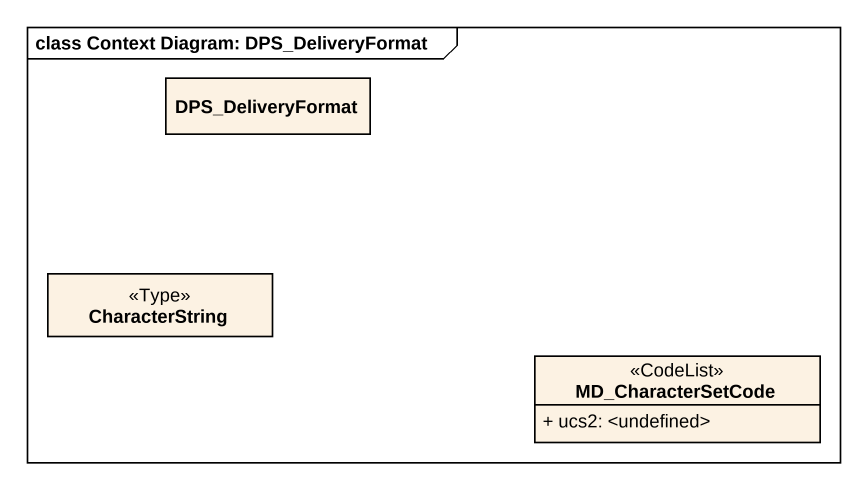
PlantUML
@startuml
mainframe class Context Diagram: DPS_DeliveryFormat
hide circle
hide empty members
skinparam classAttributeIconSize 0
class DPS_DeliveryFormat
class CharacterString <<Type>>
class MD_CharacterSetCode <<CodeList>> {
  + ucs2: <undefined>
}
@enduml
